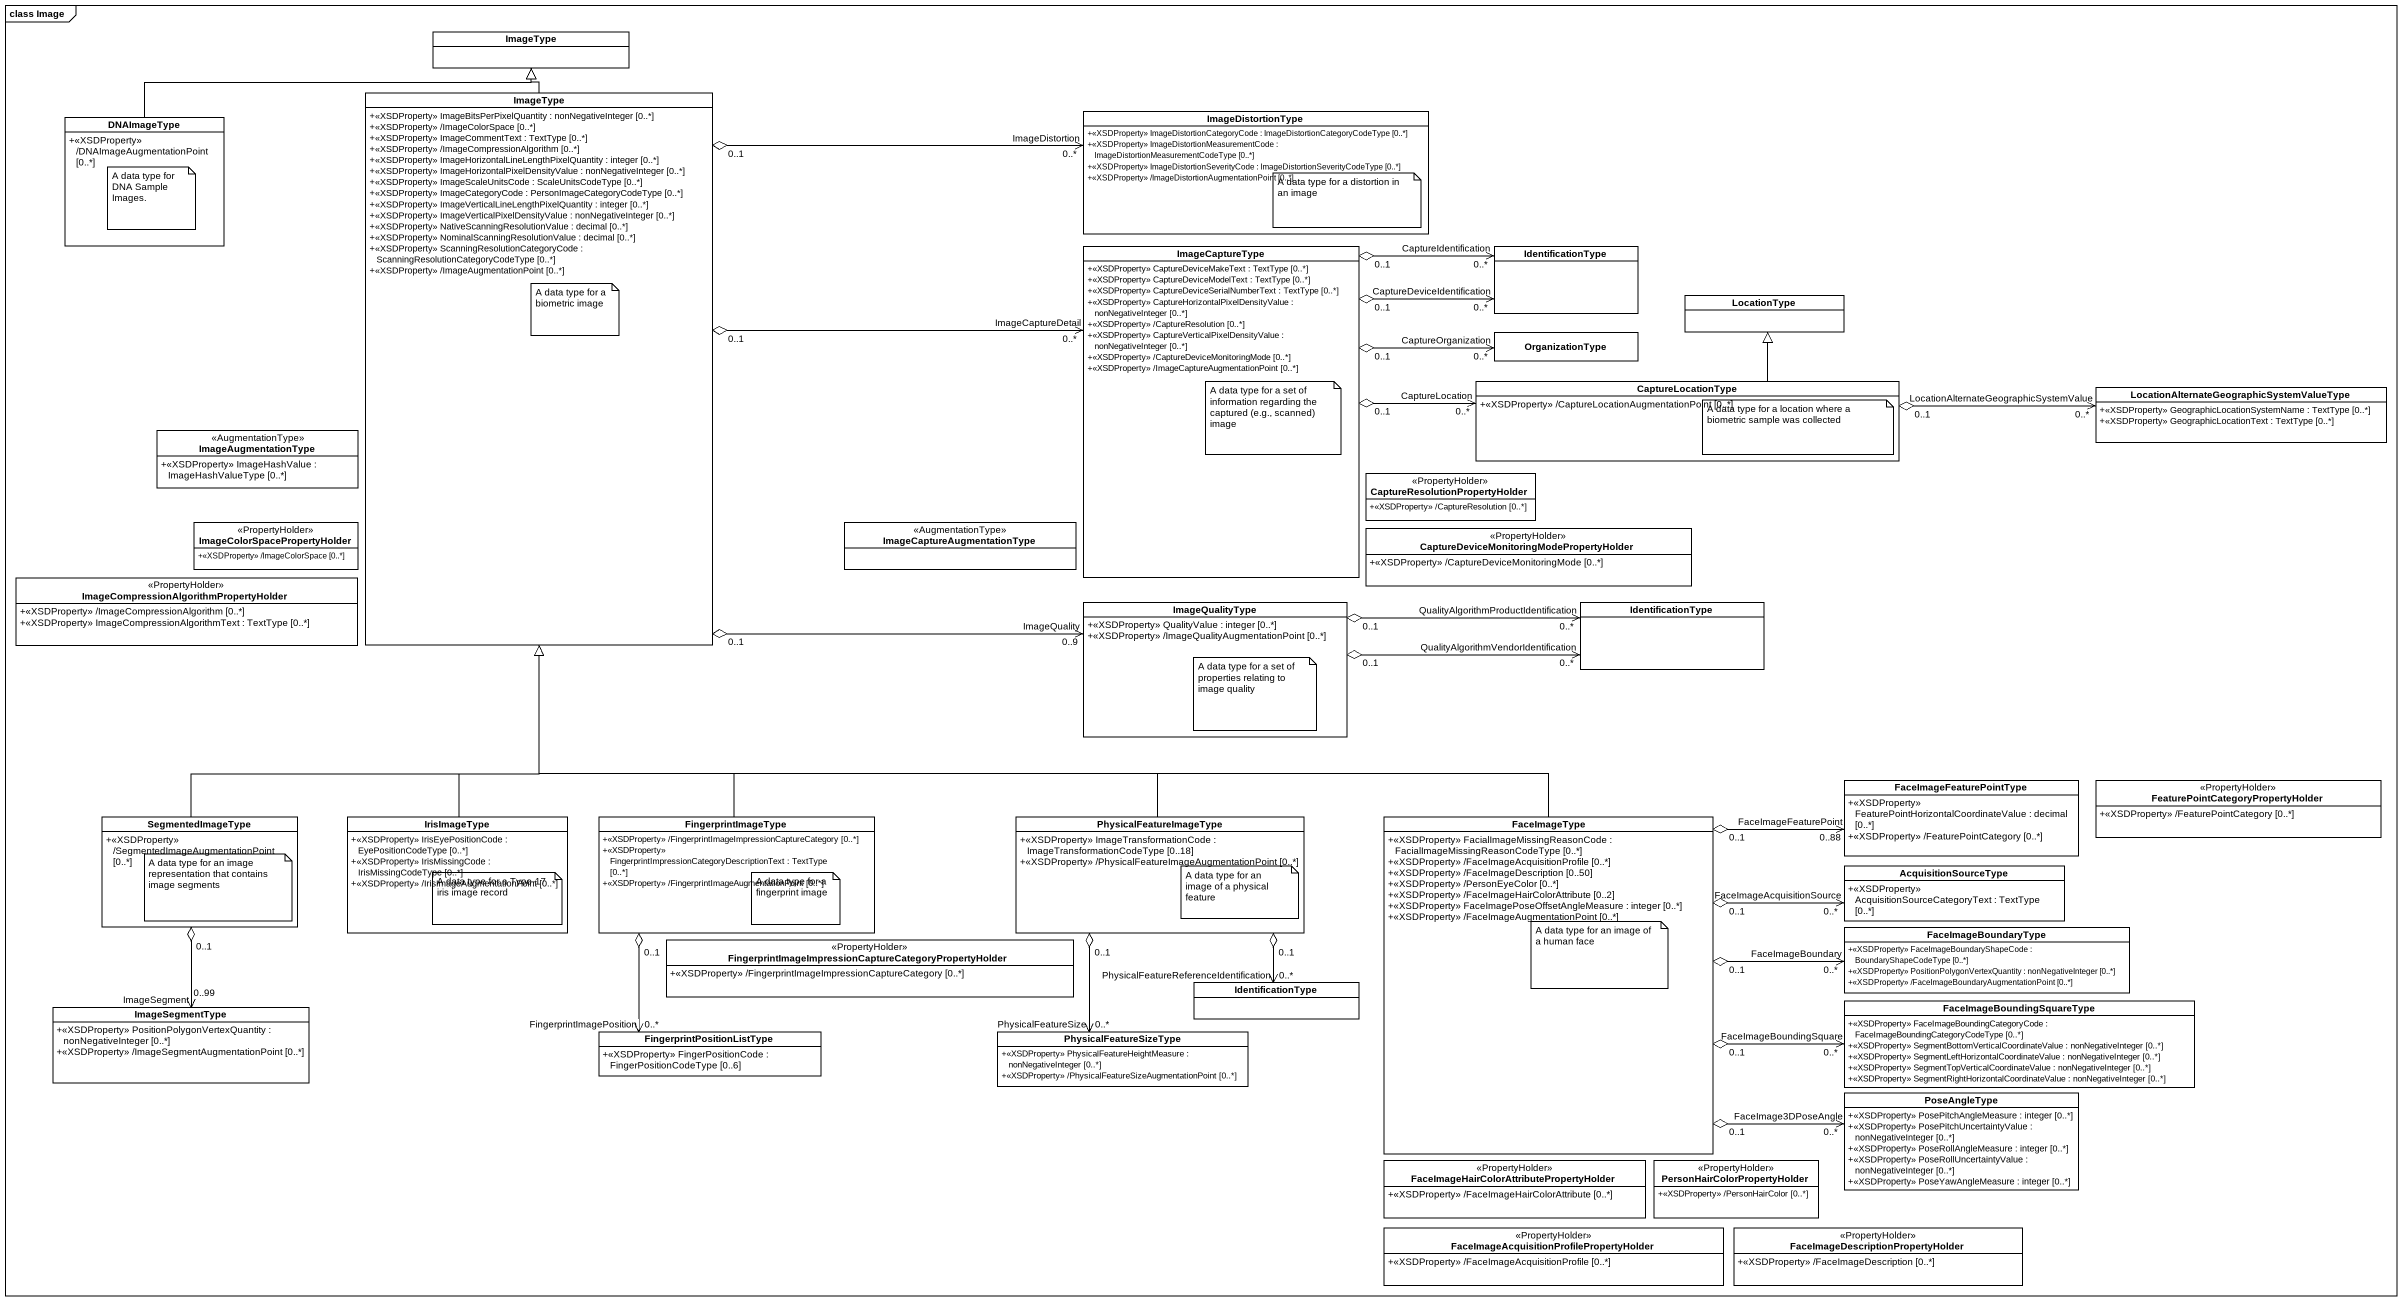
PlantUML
@startuml
mainframe class Image
hide circle
hide empty members
skinparam classAttributeIconSize 0
class ImageType
class DNAImageType {
  +<<XSDProperty>> /DNAImageAugmentationPoint [0..*]
}
class "ImageType" as ImageType_2 {
  +<<XSDProperty>> ImageBitsPerPixelQuantity : nonNegativeInteger [0..*]
  +<<XSDProperty>> /ImageColorSpace [0..*]
  +<<XSDProperty>> ImageCommentText : TextType [0..*]
  +<<XSDProperty>> /ImageCompressionAlgorithm [0..*]
  +<<XSDProperty>> ImageHorizontalLineLengthPixelQuantity : integer [0..*]
  +<<XSDProperty>> ImageHorizontalPixelDensityValue : nonNegativeInteger [0..*]
  +<<XSDProperty>> ImageScaleUnitsCode : ScaleUnitsCodeType [0..*]
  +<<XSDProperty>> ImageCategoryCode : PersonImageCategoryCodeType [0..*]
  +<<XSDProperty>> ImageVerticalLineLengthPixelQuantity : integer [0..*]
  +<<XSDProperty>> ImageVerticalPixelDensityValue : nonNegativeInteger [0..*]
  +<<XSDProperty>> NativeScanningResolutionValue : decimal [0..*]
  +<<XSDProperty>> NominalScanningResolutionValue : decimal [0..*]
  +<<XSDProperty>> ScanningResolutionCategoryCode : ScanningResolutionCategoryCodeType [0..*]
  +<<XSDProperty>> /ImageAugmentationPoint [0..*]
}
class ImageDistortionType {
  +<<XSDProperty>> ImageDistortionCategoryCode : ImageDistortionCategoryCodeType [0..*]
  +<<XSDProperty>> ImageDistortionMeasurementCode : ImageDistortionMeasurementCodeType [0..*]
  +<<XSDProperty>> ImageDistortionSeverityCode : ImageDistortionSeverityCodeType [0..*]
  +<<XSDProperty>> /ImageDistortionAugmentationPoint [0..*]
}
class ImageCaptureType {
  +<<XSDProperty>> CaptureDeviceMakeText : TextType [0..*]
  +<<XSDProperty>> CaptureDeviceModelText : TextType [0..*]
  +<<XSDProperty>> CaptureDeviceSerialNumberText : TextType [0..*]
  +<<XSDProperty>> CaptureHorizontalPixelDensityValue : nonNegativeInteger [0..*]
  +<<XSDProperty>> /CaptureResolution [0..*]
  +<<XSDProperty>> CaptureVerticalPixelDensityValue : nonNegativeInteger [0..*]
  +<<XSDProperty>> /CaptureDeviceMonitoringMode [0..*]
  +<<XSDProperty>> /ImageCaptureAugmentationPoint [0..*]
}
class IdentificationType
class LocationType
class OrganizationType
class CaptureLocationType {
  +<<XSDProperty>> /CaptureLocationAugmentationPoint [0..*]
}
class "LocationAlternateGeographicSystemValueType" as LocationAlternateGeographicS {
  +<<XSDProperty>> GeographicLocationSystemName : TextType [0..*]
  +<<XSDProperty>> GeographicLocationText : TextType [0..*]
}
class ImageAugmentationType <<AugmentationType>> {
  +<<XSDProperty>> ImageHashValue : ImageHashValueType [0..*]
}
class "CaptureResolutionPropertyHolder" as CaptureResolutionPropertyHol <<PropertyHolder>> {
  +<<XSDProperty>> /CaptureResolution [0..*]
}
class "ImageColorSpacePropertyHolder" as ImageColorSpacePropertyHolde <<PropertyHolder>> {
  +<<XSDProperty>> /ImageColorSpace [0..*]
}
class ImageCaptureAugmentationType <<AugmentationType>>
class "CaptureDeviceMonitoringModePropertyHolder" as CaptureDeviceMonitoringModeP <<PropertyHolder>> {
  +<<XSDProperty>> /CaptureDeviceMonitoringMode [0..*]
}
class "ImageCompressionAlgorithmPropertyHolder" as ImageCompressionAlgorithmPro <<PropertyHolder>> {
  +<<XSDProperty>> /ImageCompressionAlgorithm [0..*]
  +<<XSDProperty>> ImageCompressionAlgorithmText : TextType [0..*]
}
class ImageQualityType {
  +<<XSDProperty>> QualityValue : integer [0..*]
  +<<XSDProperty>> /ImageQualityAugmentationPoint [0..*]
}
class "IdentificationType" as IdentificationType_2
class FaceImageFeaturePointType {
  +<<XSDProperty>> FeaturePointHorizontalCoordinateValue : decimal [0..*]
  +<<XSDProperty>> /FeaturePointCategory [0..*]
}
class "FeaturePointCategoryPropertyHolder" as FeaturePointCategoryProperty <<PropertyHolder>> {
  +<<XSDProperty>> /FeaturePointCategory [0..*]
}
class SegmentedImageType {
  +<<XSDProperty>> /SegmentedImageAugmentationPoint [0..*]
}
class IrisImageType {
  +<<XSDProperty>> IrisEyePositionCode : EyePositionCodeType [0..*]
  +<<XSDProperty>> IrisMissingCode : IrisMissingCodeType [0..*]
  +<<XSDProperty>> /IrisImageAugmentationPoint [0..*]
}
class FingerprintImageType {
  +<<XSDProperty>> /FingerprintImageImpressionCaptureCategory [0..*]
  +<<XSDProperty>> FingerprintImpressionCategoryDescriptionText : TextType [0..*]
  +<<XSDProperty>> /FingerprintImageAugmentationPoint [0..*]
}
class PhysicalFeatureImageType {
  +<<XSDProperty>> ImageTransformationCode : ImageTransformationCodeType [0..18]
  +<<XSDProperty>> /PhysicalFeatureImageAugmentationPoint [0..*]
}
class FaceImageType {
  +<<XSDProperty>> FacialImageMissingReasonCode : FacialImageMissingReasonCodeType [0..*]
  +<<XSDProperty>> /FaceImageAcquisitionProfile [0..*]
  +<<XSDProperty>> /FaceImageDescription [0..50]
  +<<XSDProperty>> /PersonEyeColor [0..*]
  +<<XSDProperty>> /FaceImageHairColorAttribute [0..2]
  +<<XSDProperty>> FaceImagePoseOffsetAngleMeasure : integer [0..*]
  +<<XSDProperty>> /FaceImageAugmentationPoint [0..*]
}
class AcquisitionSourceType {
  +<<XSDProperty>> AcquisitionSourceCategoryText : TextType [0..*]
}
class "FingerprintImageImpressionCaptureCategoryPropertyHolder" as FingerprintImageImpressionCa <<PropertyHolder>> {
  +<<XSDProperty>> /FingerprintImageImpressionCaptureCategory [0..*]
}
class FaceImageBoundaryType {
  +<<XSDProperty>> FaceImageBoundaryShapeCode : BoundaryShapeCodeType [0..*]
  +<<XSDProperty>> PositionPolygonVertexQuantity : nonNegativeInteger [0..*]
  +<<XSDProperty>> /FaceImageBoundaryAugmentationPoint [0..*]
}
class "IdentificationType" as IdentificationType_3
class ImageSegmentType {
  +<<XSDProperty>> PositionPolygonVertexQuantity : nonNegativeInteger [0..*]
  +<<XSDProperty>> /ImageSegmentAugmentationPoint [0..*]
}
class FingerprintPositionListType {
  +<<XSDProperty>> FingerPositionCode : FingerPositionCodeType [0..6]
}
class PhysicalFeatureSizeType {
  +<<XSDProperty>> PhysicalFeatureHeightMeasure : nonNegativeInteger [0..*]
  +<<XSDProperty>> /PhysicalFeatureSizeAugmentationPoint [0..*]
}
class FaceImageBoundingSquareType {
  +<<XSDProperty>> FaceImageBoundingCategoryCode : FaceImageBoundingCategoryCodeType [0..*]
  +<<XSDProperty>> SegmentBottomVerticalCoordinateValue : nonNegativeInteger [0..*]
  +<<XSDProperty>> SegmentLeftHorizontalCoordinateValue : nonNegativeInteger [0..*]
  +<<XSDProperty>> SegmentTopVerticalCoordinateValue : nonNegativeInteger [0..*]
  +<<XSDProperty>> SegmentRightHorizontalCoordinateValue : nonNegativeInteger [0..*]
}
class PoseAngleType {
  +<<XSDProperty>> PosePitchAngleMeasure : integer [0..*]
  +<<XSDProperty>> PosePitchUncertaintyValue : nonNegativeInteger [0..*]
  +<<XSDProperty>> PoseRollAngleMeasure : integer [0..*]
  +<<XSDProperty>> PoseRollUncertaintyValue : nonNegativeInteger [0..*]
  +<<XSDProperty>> PoseYawAngleMeasure : integer [0..*]
}
class "FaceImageHairColorAttributePropertyHolder" as FaceImageHairColorAttributeP <<PropertyHolder>> {
  +<<XSDProperty>> /FaceImageHairColorAttribute [0..*]
}
class "PersonHairColorPropertyHolder" as PersonHairColorPropertyHolde <<PropertyHolder>> {
  +<<XSDProperty>> /PersonHairColor [0..*]
}
class "FaceImageAcquisitionProfilePropertyHolder" as FaceImageAcquisitionProfileP <<PropertyHolder>> {
  +<<XSDProperty>> /FaceImageAcquisitionProfile [0..*]
}
class "FaceImageDescriptionPropertyHolder" as FaceImageDescriptionProperty <<PropertyHolder>> {
  +<<XSDProperty>> /FaceImageDescription [0..*]
}
DNAImageType -right-|> ImageType
ImageType_2 -up-|> ImageType
ImageType_2 "0..1" o-right-> "ImageDistortion\n0..*" ImageDistortionType
ImageType_2 "0..1" o-right-> "ImageCaptureDetail\n0..*" ImageCaptureType
ImageType_2 "0..1" o-right-> "ImageQuality\n0..9" ImageQualityType
ImageCaptureType "0..1" o-right-> "CaptureDeviceIdentification\n0..*" IdentificationType
ImageCaptureType "0..1" o-right-> "CaptureIdentification\n0..*" IdentificationType
ImageCaptureType "0..1" o-right-> "CaptureOrganization\n0..*" OrganizationType
ImageCaptureType "0..1" o-right-> "CaptureLocation\n0..*" CaptureLocationType
CaptureLocationType -up-|> LocationType
CaptureLocationType "0..1" o-right-> "LocationAlternateGeographicSystemValue\n0..*" LocationAlternateGeographicS
ImageQualityType "0..1" o-right-> "QualityAlgorithmVendorIdentification\n0..*" IdentificationType_2
ImageQualityType "0..1" o-right-> "QualityAlgorithmProductIdentification\n0..*" IdentificationType_2
SegmentedImageType -up-|> ImageType_2
SegmentedImageType "0..1" o--> "ImageSegment\n0..99" ImageSegmentType
IrisImageType -up-|> ImageType_2
FingerprintImageType -up-|> ImageType_2
FingerprintImageType "0..1" o--> "FingerprintImagePosition\n0..*" FingerprintPositionListType
PhysicalFeatureImageType -up-|> ImageType_2
PhysicalFeatureImageType "0..1" o--> "PhysicalFeatureReferenceIdentification\n0..*" IdentificationType_3
PhysicalFeatureImageType "0..1" o--> "PhysicalFeatureSize\n0..*" PhysicalFeatureSizeType
FaceImageType -up-|> ImageType_2
FaceImageType "0..1" o-right-> "FaceImageFeaturePoint\n0..88" FaceImageFeaturePointType
FaceImageType "0..1" o-right-> "FaceImageAcquisitionSource\n0..*" AcquisitionSourceType
FaceImageType "0..1" o-right-> "FaceImageBoundary\n0..*" FaceImageBoundaryType
FaceImageType "0..1" o-right-> "FaceImageBoundingSquare\n0..*" FaceImageBoundingSquareType
FaceImageType "0..1" o-right-> "FaceImage3DPoseAngle\n0..*" PoseAngleType
note bottom of DNAImageType : A data type for DNA Sample Images.
note right of ImageDistortionType : A data type for a distortion in an image
note top of ImageType_2 : A data type for a biometric image
note right of ImageCaptureType : A data type for a set of information regarding the captured (e.g., scanned) image
note right of CaptureLocationType : A data type for a location where a biometric sample was collected
note bottom of ImageQualityType : A data type for a set of properties relating to image quality
note bottom of SegmentedImageType : A data type for an image representation that contains image segments
note right of IrisImageType : A data type for a Type-17 iris image record
note right of FingerprintImageType : A data type for a fingerprint image
note right of PhysicalFeatureImageType : A data type for an image of a physical feature
note top of FaceImageType : A data type for an image of a human face
@enduml
